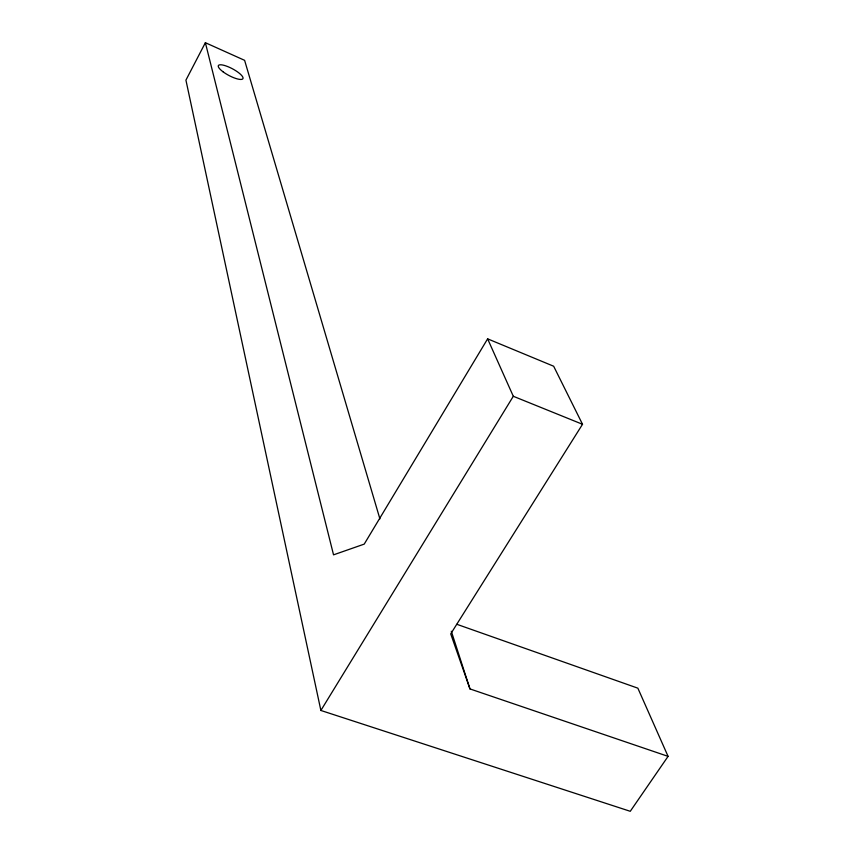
<?xml version="1.0" encoding="UTF-8"?>
<svg xmlns="http://www.w3.org/2000/svg" width="854" height="854" viewBox="0 0 854 854"><rect width="100%" height="100%" fill="white"/><g stroke="black" fill="none" stroke-linecap="round" stroke-linejoin="round"><path stroke-width="1.28" d="M379.902 518.89L244.607 60.335L205.376 42.7L185.926 80.127L320.88 710.464L630.263 811.3L668.074 756.366L637.863 688.175L456.869 624.306M668.074 756.366L469.967 688.922L450.72 633.881L582.524 424.289L553.659 366.227L487.623 338.846L364.22 544.115L333.54 554.844L205.376 42.7M320.88 710.464L513.307 396.277L487.623 338.846M513.307 396.277L582.524 424.289M451.307 631.234L469.967 688.922M222.937 71.715A13.91 3.779 28 0 0 242.931 78.675A13.91 3.779 28 0 0 226.107 65.982A13.91 3.779 28 0 0 222.937 71.715"/></g></svg>
